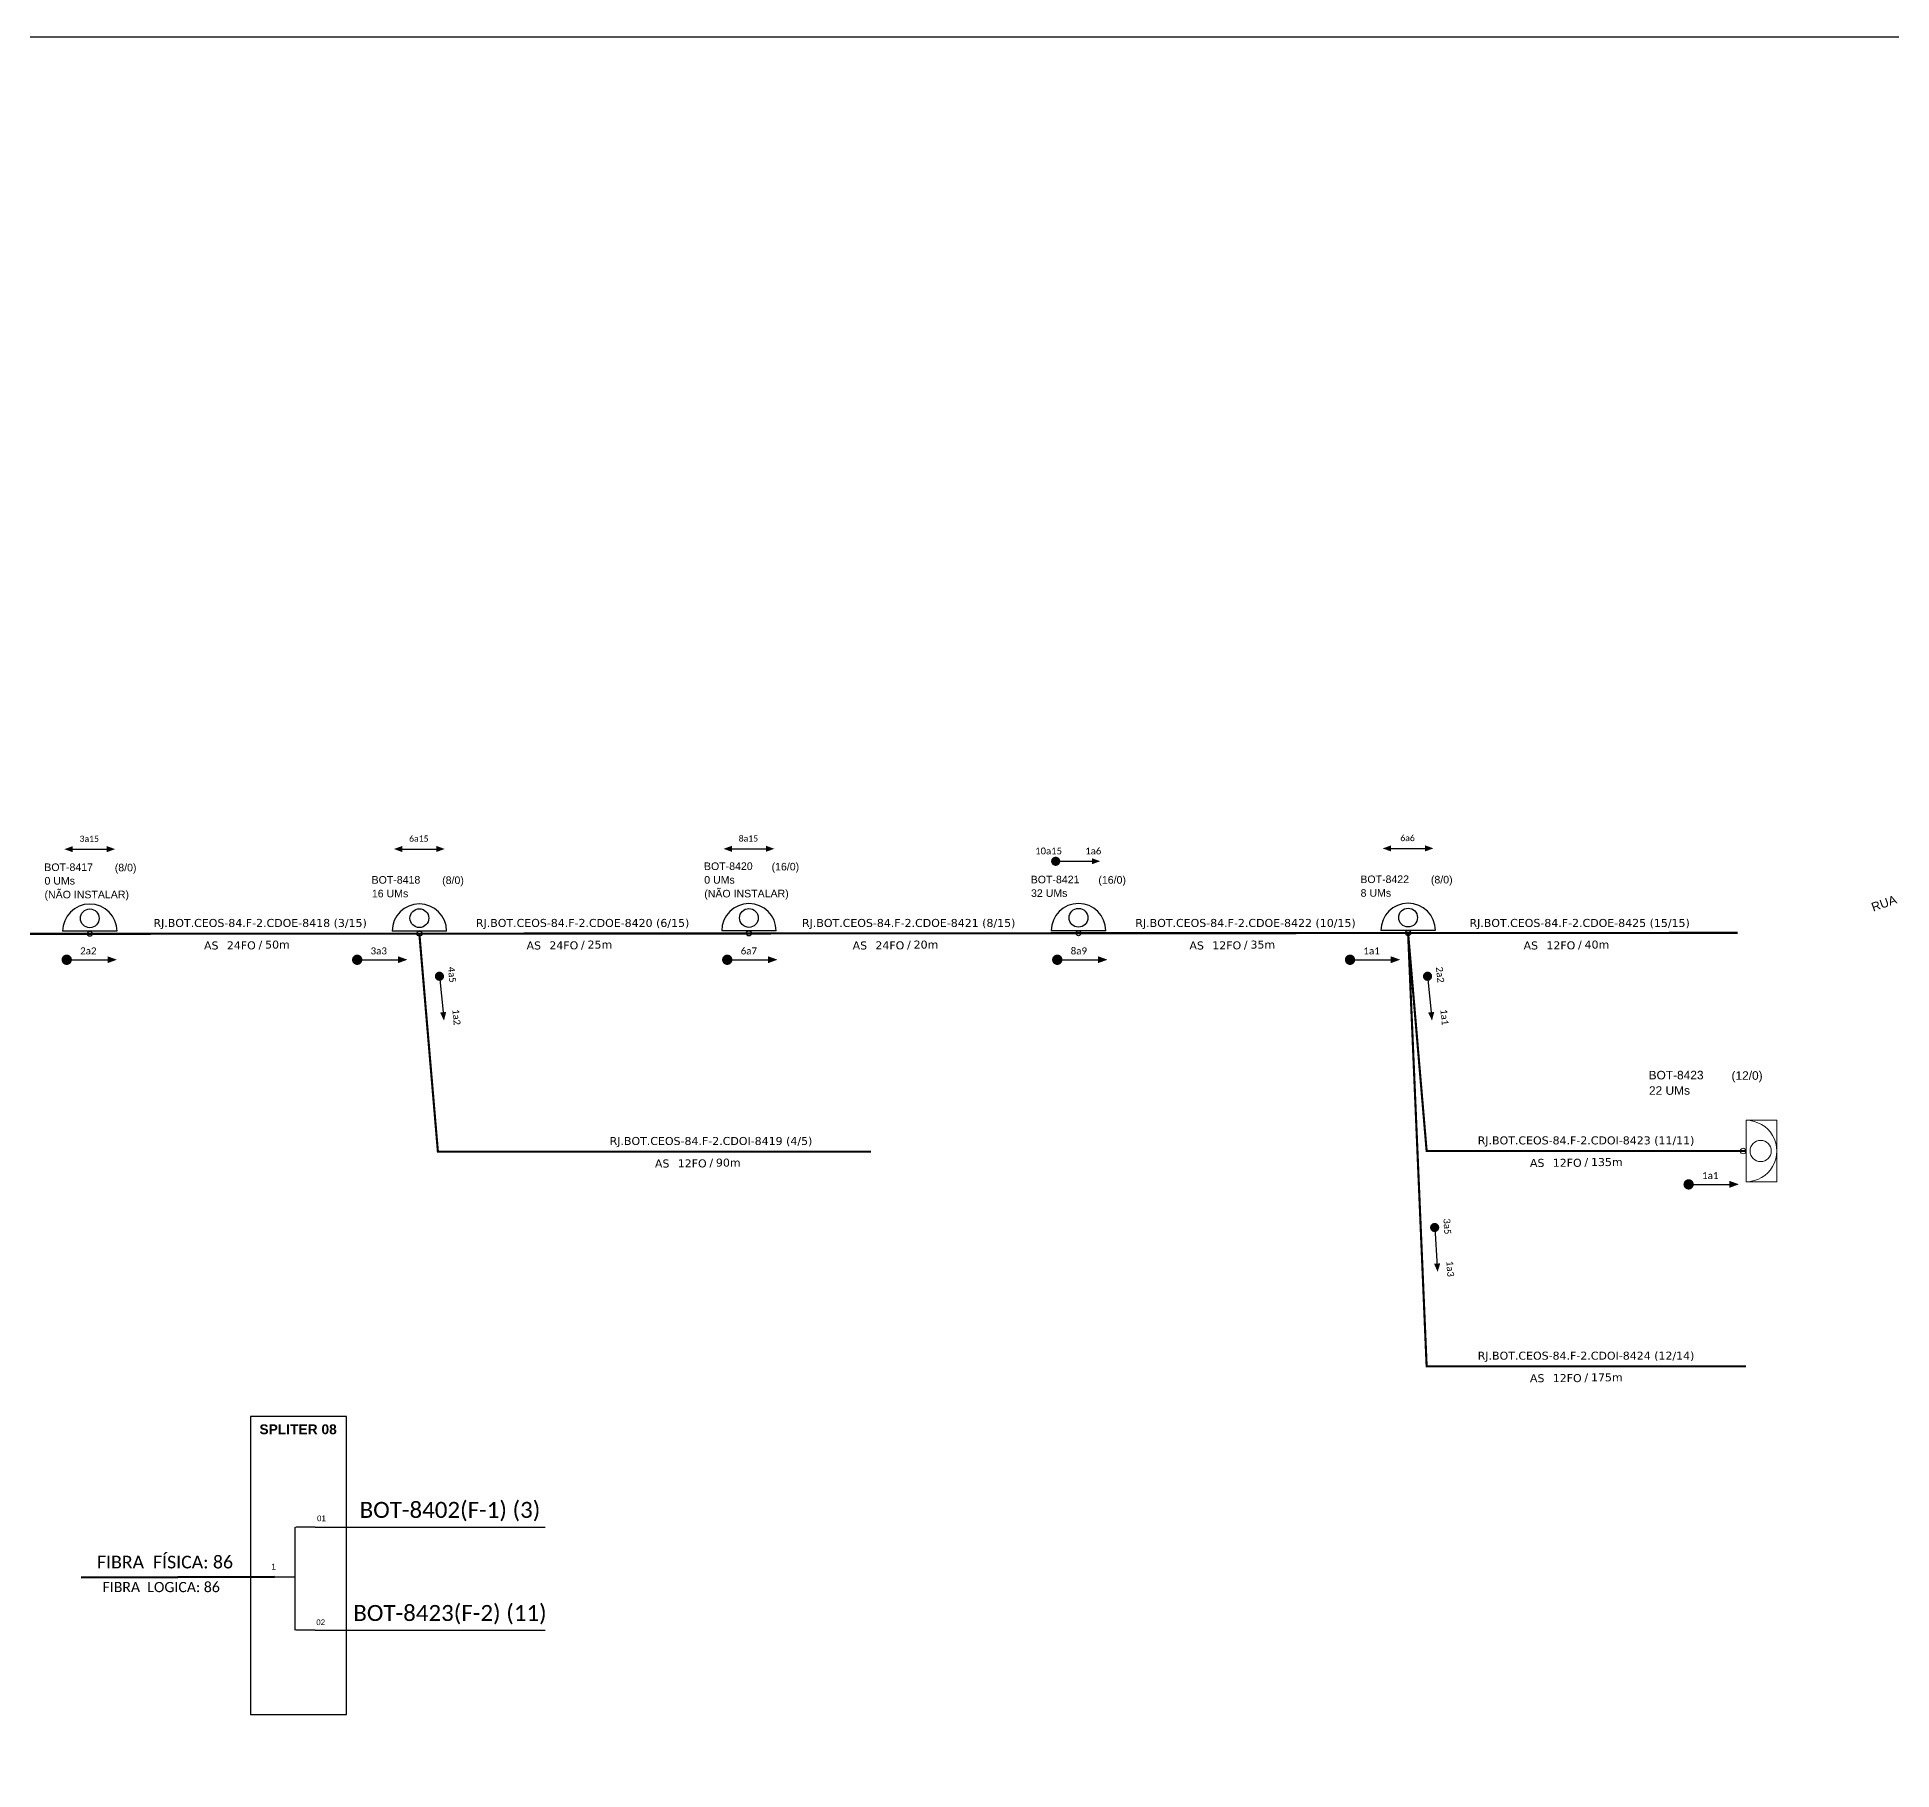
# Model space of a CAD drawing. Extents: x -89 to 749, y 705 to 1299.
# Drawn here: x 143.9 to 462, y 1002 to 1299 of the extents above; entities that cross this region are included whole.
import ezdxf
from ezdxf.enums import TextEntityAlignment as Align

# ---------------------------------------------------------------- set-up
doc = ezdxf.new("R2010")
doc.units = 0
for name, color, linetype, lineweight in [("20.0-LEGENDA DOS CDO'S", 1, 'Continuous', 0), ('20.2-CDO_POSTE', 1, 'Continuous', 5), ('40.1-ETIQUETAS', 1, 'Continuous', 20), ('Segmento Logradouro Texto', 7, 'Continuous', 0)]:
    doc.layers.add(name, color=color, linetype=linetype, lineweight=lineweight)
for name, color, linetype in [('CAP a instalar', 1, 'Continuous'), ('label_cabos', 7, 'Continuous'), ('SETA', 7, 'Continuous'), ('UNIFILAR', 7, 'Continuous')]:
    doc.layers.add(name, color=color, linetype=linetype)
doc.styles.add('ARIAL', font='arial.ttf')
doc.styles.add('DIGICADE', font='arial.ttf')
doc.styles.add('siredit', font='verdana.ttf')
doc.styles.get("Standard").update_dxf_attribs({"font": 'arial.ttf'})
doc.linetypes.add('FENCELINE1', pattern='A,0.25,-0.1,[133,ltypeshp.shx,S=0.1,R=0,X=-0.1,Y=0],-0.1,1', length=1.45)

# ---------------------------------------------------------------- blocks, each defined once
blk = doc.blocks.new('CDOE-TEXTO PADRÃO')
at = {"layer": "20.0-LEGENDA DOS CDO'S", "color": 0, "style": 'ARIAL'}
for tag, p in [('CDO_N', (0.49, 7.39)), ('CORDOALHA', (0.5, 4.33)), ('SAP', (0.51, 1.67)), ('SPLITER_1', (0.59, -0.91)), ('SPLITER_2', (0.6, -3.55)), ('(XX-XX_F)S', (0.54, -8.29)), ('(XX-XX_L)S', (0.55, -10.83)), ('UMS', (0.55, -13.15))]:
    blk.add_attdef(tag, p, '', height=1.7, rotation=0.118, dxfattribs=at)
blk.add_attdef('FIBRAS_UTILIZADAS', text='', height=1.7, rotation=0.118, dxfattribs=at).set_placement((19.77, 7.43), align=Align.CENTER)
blk = doc.blocks.new('ETIQUETA_RS5F')
at = {"layer": '40.1-ETIQUETAS', "color": 0, "style": 'siredit'}
blk.add_text('/', height=1.5, dxfattribs=at).set_placement((1.58, -1.95), align=Align.MIDDLE_RIGHT)
for tag, p in [('ETIQUETA_R_PRIMARIA', (1.21, 4.1)), ('ETIQUETA_R_SECUNDARIA', (1.21, 2.1)), ('F_ATIVAS/F_MORTAS', (1.14, -4.24))]:
    blk.add_attdef(tag, text='', height=1.5, dxfattribs=at).set_placement(p, align=Align.MIDDLE_CENTER)
for tag, p in [('TIPO_CABO', (-6.58, -2.12)), ('CAP_CABO', (0.4, -2.09))]:
    blk.add_attdef(tag, text='', height=1.5, dxfattribs=at).set_placement(p, align=Align.MIDDLE_RIGHT)
blk.add_attdef('METROS', text='', height=1.5, dxfattribs=at).set_placement((2.14, -1.95), align=Align.MIDDLE_LEFT)
for tag, p in [('FUSÃO_1', (0.85, -8.39)), ('FUSÃO_2', (0.85, -10.6)), ('FUSÃO_3', (0.85, -12.93)), ('FUSÃO_4', (0.85, -15.14)), ('FUSÃO_5', (0.85, -17.16))]:
    blk.add_attdef(tag, text='', height=1.5, dxfattribs=at).set_placement(p, align=Align.CENTER)
blk = doc.blocks.new('SAN')
at = {"layer": 'SETA'}
blk.add_lwpolyline([(-2.58, 0), (6.02, 0)], dxfattribs=at)
for points in [[(-2.1, -0.66), (-3.93, 0), (-2.1, 0.67)], [(5.33, 0.68), (7.16, 0.01), (5.33, -0.65)]]:
    blk.add_solid(points, dxfattribs=at)

msp = doc.modelspace()

# ---------------------------------------------------------------- linework, layer by layer
at = {"color": 7}
for p, q in [((157.64, 1145.76), (148.31, 1145.76)), ((270.66, 1145.83), (261.33, 1145.83))]:
    msp.add_line(p, q, dxfattribs=at)
at = {"color": 7, "linetype": 'Continuous'}
for p, q in [((188.13, 1043.63), (188.13, 1025.96)), ((191.65, 1043.63), (188.3, 1043.63)), ((184.65, 1035.11), (188.12, 1035.11)), ((191.65, 1025.96), (188.3, 1025.96))]:
    msp.add_line(p, q, dxfattribs=at)
at = {"color": 10, "linetype": 'Continuous'}
for p, q in [((191.65, 1043.65), (231.06, 1043.63)), ((191.65, 1025.98), (231.06, 1025.96))]:
    msp.add_line(p, q, dxfattribs=at)
at = {"color": 1, "linetype": 'Continuous', "lineweight": 60}
msp.add_line((184.65, 1035.11), (151.52, 1035), dxfattribs=at)
msp.add_lwpolyline([(-89.32, 705.02), (749.25, 705.02), (749.25, 1299.02), (-89.32, 1299.02), (-89.32, 705.02)])
at = {"color": 7}
for points, const_width in [([(318.2, 1157.76, 1), (318.99, 1157.76, 1)], 0.784), ([(148.58, 1140.88, 1), (149.47, 1140.88, 1)], 0.885), ([(198.39, 1140.88, 1), (199.27, 1140.88, 1)], 0.885), ([(261.84, 1140.88, 1), (262.72, 1140.88, 1)], 0.885), ([(318.42, 1140.88, 1), (319.31, 1140.88, 1)], 0.885), ([(212.9, 1138.44, 1), (212.97, 1137.66, 1)], 0.784)]:
    msp.add_lwpolyline(points, format="xyb", close=True, dxfattribs=dict(at, const_width=const_width))
for points, const_width in [([(368.62, 1140.88, 1), (369.5, 1140.88, 1)], 0.885), ([(382.31, 1138.44, 1), (382.39, 1137.66, 1)], 0.784), ([(426.68, 1102.38, 1), (427.56, 1102.38, 1)], 0.885), ([(383.55, 1095.38, 1), (383.6, 1094.6, 1)], 0.784)]:
    msp.add_lwpolyline(points, format="xyb", close=True, dxfattribs=dict(const_width=const_width))
msp.add_lwpolyline([(180.54, 1011.5), (197, 1011.5), (197, 1062.61), (180.54, 1062.61)], close=True, dxfattribs=at)
for centre, radius in [((152.98, 1147.98), 1.61), ((266, 1148.04), 1.61), ((152.98, 1145.33), 0.432), ((266, 1145.39), 0.432)]:
    msp.add_circle(centre, radius, dxfattribs=at)
for centre in [(152.98, 1145.76), (266, 1145.83)]:
    msp.add_arc(centre, 4.67, 0, 180, dxfattribs=at)
at = {"layer": '40.1-ETIQUETAS', "color": 1}
msp.add_line((436.97, 1102.84), (436.97, 1113.36), dxfattribs=at)
msp.add_lwpolyline([(436.97, 1113.36), (442.24, 1113.36), (442.24, 1102.82), (436.97, 1102.82)], close=True, dxfattribs=at)
for centre, major_axis, start_param, end_param in [((436.97, 1108.1), (-3.72, 3.72), 2.356194, 5.497787), ((439.47, 1108.1), (1.28, 1.28), 3.926991, 10.210176), ((436.48, 1108.1), (-0.344, 0.344), 2.356194490191767, 8.639379797371353)]:
    msp.add_ellipse(centre, major_axis=major_axis, ratio=1, start_param=start_param, end_param=end_param, dxfattribs=at)
at = {"layer": 'CAP a instalar', "color": 7, "linetype": 'FENCELINE1', "ltscale": 7, "const_width": 0.366}
for points in [[(96.47, 1145.29), (152.98, 1145.33)], [(152.98, 1145.33), (209.49, 1145.36)], [(209.49, 1145.36), (266, 1145.39)], [(209.49, 1145.36), (212.67, 1108), (286.94, 1108)], [(266, 1145.39), (322.51, 1145.43)], [(322.51, 1145.43), (379.02, 1145.46)], [(379.02, 1145.46), (435.53, 1145.49)], [(379.02, 1145.46), (382.2, 1071.2), (436.97, 1071.2)]]:
    msp.add_lwpolyline(points, dxfattribs=at)
at = {"layer": 'CAP a instalar', "color": 1, "linetype": 'FENCELINE1', "ltscale": 7, "const_width": 0.366}
msp.add_lwpolyline([(379.02, 1145.46), (382.2, 1108.1), (436.97, 1108.1)], dxfattribs=at)
at = {"layer": 'label_cabos', "color": 7}
for p, q in [((214.15, 1145.79), (204.82, 1145.79)), ((327.17, 1145.86), (317.84, 1145.86))]:
    msp.add_line(p, q, dxfattribs=at)
at = {"layer": 'label_cabos', "color": 5}
msp.add_line((383.68, 1145.89), (374.35, 1145.89), dxfattribs=at)
at = {"layer": 'label_cabos', "color": 7}
for centre, radius in [((209.49, 1148.01), 1.61), ((322.51, 1148.08), 1.61), ((209.49, 1145.36), 0.432), ((322.51, 1145.43), 0.432)]:
    msp.add_circle(centre, radius, dxfattribs=at)
at = {"layer": 'label_cabos', "color": 5}
for centre, radius in [((379.02, 1148.11), 1.61), ((379.02, 1145.46), 0.432)]:
    msp.add_circle(centre, radius, dxfattribs=at)
at = {"layer": 'label_cabos', "color": 7}
for centre in [(209.49, 1145.79), (322.51, 1145.86)]:
    msp.add_arc(centre, 4.67, 0, 180, dxfattribs=at)
at = {"layer": 'label_cabos', "color": 5}
msp.add_arc((379.02, 1145.89), 4.67, 0, 180, dxfattribs=at)
at = {"layer": 'SETA', "color": 7}
for points in [[(318.6, 1157.76), (325.34, 1157.76)], [(149.02, 1140.88), (156.63, 1140.88)], [(198.83, 1140.88), (206.43, 1140.88)], [(262.28, 1140.88), (269.89, 1140.88)], [(318.86, 1140.88), (326.47, 1140.88)], [(212.94, 1138.05), (213.61, 1131.34)]]:
    msp.add_lwpolyline(points, dxfattribs=at)
at = {"layer": 'SETA'}
for points in [[(369.06, 1140.88), (376.67, 1140.88)], [(382.35, 1138.05), (383.02, 1131.34)], [(427.12, 1102.38), (434.73, 1102.38)], [(383.58, 1094.99), (384.02, 1088.26)]]:
    msp.add_lwpolyline(points, dxfattribs=at)
at = {"layer": 'SETA', "color": 7}
for points in [[(324.8, 1158.29), (326.23, 1157.77), (324.8, 1157.25)], [(156.02, 1141.48), (157.64, 1140.89), (156.02, 1140.3)], [(205.82, 1141.48), (207.44, 1140.89), (205.82, 1140.3)], [(269.28, 1141.48), (270.9, 1140.89), (269.28, 1140.3)], [(325.86, 1141.48), (327.48, 1140.89), (325.86, 1140.3)], [(214.09, 1131.93), (213.71, 1130.45), (213.05, 1131.83)]]:
    msp.add_solid(points, dxfattribs=at)
at = {"layer": 'SETA'}
for points in [[(376.05, 1141.48), (377.68, 1140.89), (376.05, 1140.3)], [(383.5, 1131.93), (383.12, 1130.45), (382.46, 1131.83)], [(434.12, 1102.98), (435.74, 1102.39), (434.12, 1101.8)], [(384.52, 1088.84), (384.09, 1087.37), (383.47, 1088.77)]]:
    msp.add_solid(points, dxfattribs=at)

# ---------------------------------------------------------------- block references
at = {"layer": '20.2-CDO_POSTE', "color": 7}
ref = msp.add_blockref('CDOE-TEXTO PADRÃO', (150.74, 1147.41), dxfattribs=dict(at, xscale=0.76235294342041, yscale=0.76235294342041, zscale=0.7623529411764703))
ref.add_attrib('CDO_N', 'BOT-8417', (145.18, 1156.09), dxfattribs={"layer": "20.0-LEGENDA DOS CDO'S", "color": 0, "height": 1.296, "rotation": 0.118, "style": 'ARIAL'})
ref.add_attrib('CORDOALHA', '0 UMs', (145.22, 1153.76), dxfattribs={"layer": "20.0-LEGENDA DOS CDO'S", "color": 0, "height": 1.296, "rotation": 0.118, "style": 'ARIAL'})
ref.add_attrib('SAP', '(NÃO INSTALAR)', (145.22, 1151.4), dxfattribs={"layer": "20.0-LEGENDA DOS CDO'S", "color": 0, "height": 1.2959, "rotation": 0.118, "style": 'ARIAL'})
ref.add_attrib('FIBRAS_UTILIZADAS', '       (8/0)', dxfattribs={"layer": "20.0-LEGENDA DOS CDO'S", "color": 0, "height": 1.2959, "rotation": 0.118, "style": 'ARIAL'}).set_placement((157.37, 1156.03), align=Align.CENTER)
ref = msp.add_blockref('CDOE-TEXTO PADRÃO', (206.87, 1145.24), dxfattribs=dict(at, xscale=0.76235294342041, yscale=0.76235294342041, zscale=0.7623529411764703))
ref.add_attrib('CDO_N', 'BOT-8418', (201.3, 1153.92), dxfattribs={"layer": "20.0-LEGENDA DOS CDO'S", "color": 0, "height": 1.296, "rotation": 0.118, "style": 'ARIAL'})
ref.add_attrib('CORDOALHA', '16 UMs', (201.35, 1151.58), dxfattribs={"layer": "20.0-LEGENDA DOS CDO'S", "color": 0, "height": 1.296, "rotation": 0.118, "style": 'ARIAL'})
ref.add_attrib('FIBRAS_UTILIZADAS', '       (8/0)', dxfattribs={"layer": "20.0-LEGENDA DOS CDO'S", "color": 0, "height": 1.2959, "rotation": 0.118, "style": 'ARIAL'}).set_placement((213.5, 1153.86), align=Align.CENTER)
ref = msp.add_blockref('CDOE-TEXTO PADRÃO', (263.86, 1147.58), dxfattribs=dict(at, xscale=0.76235294342041, yscale=0.76235294342041, zscale=0.7623529411764703))
ref.add_attrib('CDO_N', 'BOT-8420', (258.29, 1156.26), dxfattribs={"layer": "20.0-LEGENDA DOS CDO'S", "color": 0, "height": 1.296, "rotation": 0.118, "style": 'ARIAL'})
ref.add_attrib('CORDOALHA', '0 UMs', (258.34, 1153.92), dxfattribs={"layer": "20.0-LEGENDA DOS CDO'S", "color": 0, "height": 1.296, "rotation": 0.118, "style": 'ARIAL'})
ref.add_attrib('SAP', '(NÃO INSTALAR)', (258.34, 1151.56), dxfattribs={"layer": "20.0-LEGENDA DOS CDO'S", "color": 0, "height": 1.2959, "rotation": 0.118, "style": 'ARIAL'})
ref.add_attrib('FIBRAS_UTILIZADAS', '       (16/0)', dxfattribs={"layer": "20.0-LEGENDA DOS CDO'S", "color": 0, "height": 1.2959, "rotation": 0.118, "style": 'ARIAL'}).set_placement((270.49, 1156.19), align=Align.CENTER)
ref = msp.add_blockref('CDOE-TEXTO PADRÃO', (319.89, 1145.3), dxfattribs=dict(at, xscale=0.76235294342041, yscale=0.76235294342041, zscale=0.7623529411764703))
ref.add_attrib('CDO_N', 'BOT-8421', (314.32, 1153.98), dxfattribs={"layer": "20.0-LEGENDA DOS CDO'S", "color": 0, "height": 1.296, "rotation": 0.118, "style": 'ARIAL'})
ref.add_attrib('CORDOALHA', '32 UMs', (314.37, 1151.65), dxfattribs={"layer": "20.0-LEGENDA DOS CDO'S", "color": 0, "height": 1.296, "rotation": 0.118, "style": 'ARIAL'})
ref.add_attrib('FIBRAS_UTILIZADAS', '       (16/0)', dxfattribs={"layer": "20.0-LEGENDA DOS CDO'S", "color": 0, "height": 1.2959, "rotation": 0.118, "style": 'ARIAL'}).set_placement((326.52, 1153.92), align=Align.CENTER)
at = {"layer": '20.2-CDO_POSTE', "color": 5}
ref = msp.add_blockref('CDOE-TEXTO PADRÃO', (376.4, 1145.34), dxfattribs=dict(at, xscale=0.76235294342041, yscale=0.76235294342041, zscale=0.7623529411764703))
ref.add_attrib('CDO_N', 'BOT-8422', (370.83, 1154.02), dxfattribs={"layer": "20.0-LEGENDA DOS CDO'S", "color": 0, "height": 1.296, "rotation": 0.118, "style": 'ARIAL'})
ref.add_attrib('CORDOALHA', '8 UMs', (370.88, 1151.68), dxfattribs={"layer": "20.0-LEGENDA DOS CDO'S", "color": 0, "height": 1.296, "rotation": 0.118, "style": 'ARIAL'})
ref.add_attrib('FIBRAS_UTILIZADAS', '       (8/0)', dxfattribs={"layer": "20.0-LEGENDA DOS CDO'S", "color": 0, "height": 1.2959, "rotation": 0.118, "style": 'ARIAL'}).set_placement((383.03, 1153.96), align=Align.CENTER)
at = {"layer": '40.1-ETIQUETAS', "color": 7}
ref = msp.add_blockref('ETIQUETA_RS5F', (181.11, 1145.27), dxfattribs=dict(at, xscale=0.9148235176461657, yscale=0.9148235176461657, zscale=0.9148235176470577))
ref.add_attrib('ETIQUETA_R_SECUNDARIA', 'RJ.BOT.CEOS-84.F-2.CDOE-8418 (3/15)', dxfattribs={"color": 0, "height": 1.3722, "style": 'siredit'}).set_placement((182.19, 1147.19), align=Align.MIDDLE_CENTER)
ref.add_attrib('TIPO_CABO', 'AS', dxfattribs={"color": 0, "height": 1.372, "style": 'siredit'}).set_placement((175.05, 1143.33), align=Align.MIDDLE_RIGHT)
ref.add_attrib('CAP_CABO', '24FO', dxfattribs={"color": 0, "height": 1.372, "style": 'siredit'}).set_placement((181.44, 1143.35), align=Align.MIDDLE_RIGHT)
ref.add_attrib('METROS', '50m', dxfattribs={"color": 0, "height": 1.372, "style": 'siredit'}).set_placement((183.04, 1143.48), align=Align.MIDDLE_LEFT)
ref = msp.add_blockref('ETIQUETA_RS5F', (236.4, 1145.27), dxfattribs=dict(at, xscale=0.9148235176461657, yscale=0.9148235176461657, zscale=0.9148235176470577))
ref.add_attrib('ETIQUETA_R_SECUNDARIA', 'RJ.BOT.CEOS-84.F-2.CDOE-8420 (6/15)', dxfattribs={"color": 0, "height": 1.3722, "style": 'siredit'}).set_placement((237.48, 1147.19), align=Align.MIDDLE_CENTER)
ref.add_attrib('TIPO_CABO', 'AS', dxfattribs={"color": 0, "height": 1.372, "style": 'siredit'}).set_placement((230.35, 1143.33), align=Align.MIDDLE_RIGHT)
ref.add_attrib('CAP_CABO', '24FO', dxfattribs={"color": 0, "height": 1.372, "style": 'siredit'}).set_placement((236.74, 1143.35), align=Align.MIDDLE_RIGHT)
ref.add_attrib('METROS', '25m', dxfattribs={"color": 0, "height": 1.372, "style": 'siredit'}).set_placement((238.33, 1143.48), align=Align.MIDDLE_LEFT)
ref = msp.add_blockref('ETIQUETA_RS5F', (292.31, 1145.27), dxfattribs=dict(at, xscale=0.9148235176461657, yscale=0.9148235176461657, zscale=0.9148235176470577))
ref.add_attrib('ETIQUETA_R_SECUNDARIA', 'RJ.BOT.CEOS-84.F-2.CDOE-8421 (8/15)', dxfattribs={"color": 0, "height": 1.3722, "style": 'siredit'}).set_placement((293.39, 1147.19), align=Align.MIDDLE_CENTER)
ref.add_attrib('TIPO_CABO', 'AS', dxfattribs={"color": 0, "height": 1.372, "style": 'siredit'}).set_placement((286.26, 1143.33), align=Align.MIDDLE_RIGHT)
ref.add_attrib('CAP_CABO', '24FO', dxfattribs={"color": 0, "height": 1.372, "style": 'siredit'}).set_placement((292.64, 1143.35), align=Align.MIDDLE_RIGHT)
ref.add_attrib('METROS', '20m', dxfattribs={"color": 0, "height": 1.372, "style": 'siredit'}).set_placement((294.24, 1143.48), align=Align.MIDDLE_LEFT)
ref = msp.add_blockref('ETIQUETA_RS5F', (350.06, 1145.27), dxfattribs=dict(at, xscale=0.9148235176461657, yscale=0.9148235176461657, zscale=0.9148235176470577))
ref.add_attrib('ETIQUETA_R_SECUNDARIA', 'RJ.BOT.CEOS-84.F-2.CDOE-8422 (10/15)', dxfattribs={"color": 0, "height": 1.3722, "style": 'siredit'}).set_placement((351.14, 1147.19), align=Align.MIDDLE_CENTER)
ref.add_attrib('TIPO_CABO', 'AS', dxfattribs={"color": 0, "height": 1.372, "style": 'siredit'}).set_placement((344.01, 1143.33), align=Align.MIDDLE_RIGHT)
ref.add_attrib('CAP_CABO', '12FO', dxfattribs={"color": 0, "height": 1.372, "style": 'siredit'}).set_placement((350.4, 1143.35), align=Align.MIDDLE_RIGHT)
ref.add_attrib('METROS', '35m', dxfattribs={"color": 0, "height": 1.372, "style": 'siredit'}).set_placement((351.99, 1143.48), align=Align.MIDDLE_LEFT)
ref = msp.add_blockref('ETIQUETA_RS5F', (407.35, 1145.27), dxfattribs=dict(at, xscale=0.9148235176461657, yscale=0.9148235176461657, zscale=0.9148235176470577))
ref.add_attrib('ETIQUETA_R_SECUNDARIA', 'RJ.BOT.CEOS-84.F-2.CDOE-8425 (15/15)', dxfattribs={"color": 0, "height": 1.3722, "style": 'siredit'}).set_placement((408.43, 1147.19), align=Align.MIDDLE_CENTER)
ref.add_attrib('TIPO_CABO', 'AS', dxfattribs={"color": 0, "height": 1.372, "style": 'siredit'}).set_placement((401.3, 1143.33), align=Align.MIDDLE_RIGHT)
ref.add_attrib('CAP_CABO', '12FO', dxfattribs={"color": 0, "height": 1.372, "style": 'siredit'}).set_placement((407.69, 1143.35), align=Align.MIDDLE_RIGHT)
ref.add_attrib('METROS', '40m', dxfattribs={"color": 0, "height": 1.372, "style": 'siredit'}).set_placement((409.28, 1143.48), align=Align.MIDDLE_LEFT)
at = {"layer": '40.1-ETIQUETAS', "color": 1}
ref = msp.add_blockref('CDOE-TEXTO PADRÃO', (426.54, 1110.58), dxfattribs=dict(at, xscale=0.8599866161514897, yscale=0.8599866161514897, zscale=0.8599866161514897))
ref.add_attrib('CDO_N', 'BOT-8423', (420.26, 1120.37), dxfattribs={"layer": "20.0-LEGENDA DOS CDO'S", "color": 0, "height": 1.462, "rotation": 0.118, "style": 'ARIAL'})
ref.add_attrib('CORDOALHA', '22 UMs', (420.32, 1117.73), dxfattribs={"layer": "20.0-LEGENDA DOS CDO'S", "color": 0, "height": 1.462, "rotation": 0.118, "style": 'ARIAL'})
ref.add_attrib('FIBRAS_UTILIZADAS', '           (12/0)', dxfattribs={"layer": "20.0-LEGENDA DOS CDO'S", "color": 0, "height": 1.4619, "rotation": 0.118, "style": 'ARIAL'}).set_placement((434.02, 1120.3), align=Align.CENTER)
at = {"layer": '40.1-ETIQUETAS', "color": 7}
ref = msp.add_blockref('ETIQUETA_RS5F', (258.41, 1107.9), dxfattribs=dict(at, xscale=0.9148235176468784, yscale=0.9148235176468784, zscale=0.9148235176468784))
ref.add_attrib('ETIQUETA_R_SECUNDARIA', 'RJ.BOT.CEOS-84.F-2.CDOI-8419 (4/5)', dxfattribs={"color": 0, "height": 1.3722, "style": 'siredit'}).set_placement((259.49, 1109.82), align=Align.MIDDLE_CENTER)
ref.add_attrib('TIPO_CABO', 'AS', dxfattribs={"color": 0, "height": 1.372, "style": 'siredit'}).set_placement((252.36, 1105.96), align=Align.MIDDLE_RIGHT)
ref.add_attrib('CAP_CABO', '12FO', dxfattribs={"color": 0, "height": 1.372, "style": 'siredit'}).set_placement((258.75, 1105.98), align=Align.MIDDLE_RIGHT)
ref.add_attrib('METROS', '90m', dxfattribs={"color": 0, "height": 1.372, "style": 'siredit'}).set_placement((260.34, 1106.11), align=Align.MIDDLE_LEFT)
at = {"layer": '40.1-ETIQUETAS', "color": 1}
ref = msp.add_blockref('ETIQUETA_RS5F', (408.44, 1108), dxfattribs=dict(at, xscale=0.9148235176468784, yscale=0.9148235176468784, zscale=0.9148235176468784))
ref.add_attrib('ETIQUETA_R_SECUNDARIA', 'RJ.BOT.CEOS-84.F-2.CDOI-8423 (11/11)', dxfattribs={"color": 0, "height": 1.3722, "style": 'siredit'}).set_placement((409.53, 1109.92), align=Align.MIDDLE_CENTER)
ref.add_attrib('TIPO_CABO', 'AS', dxfattribs={"color": 0, "height": 1.372, "style": 'siredit'}).set_placement((402.39, 1106.06), align=Align.MIDDLE_RIGHT)
ref.add_attrib('CAP_CABO', '12FO', dxfattribs={"color": 0, "height": 1.372, "style": 'siredit'}).set_placement((408.78, 1106.08), align=Align.MIDDLE_RIGHT)
ref.add_attrib('METROS', '135m', dxfattribs={"color": 0, "height": 1.372, "style": 'siredit'}).set_placement((410.38, 1106.21), align=Align.MIDDLE_LEFT)
at = {"layer": '40.1-ETIQUETAS', "color": 7}
ref = msp.add_blockref('ETIQUETA_RS5F', (408.44, 1071.1), dxfattribs=dict(at, xscale=0.9148235176468784, yscale=0.9148235176468784, zscale=0.9148235176468784))
ref.add_attrib('ETIQUETA_R_SECUNDARIA', 'RJ.BOT.CEOS-84.F-2.CDOI-8424 (12/14)', dxfattribs={"color": 0, "height": 1.3722, "style": 'siredit'}).set_placement((409.53, 1073.02), align=Align.MIDDLE_CENTER)
ref.add_attrib('TIPO_CABO', 'AS', dxfattribs={"color": 0, "height": 1.372, "style": 'siredit'}).set_placement((402.39, 1069.16), align=Align.MIDDLE_RIGHT)
ref.add_attrib('CAP_CABO', '12FO', dxfattribs={"color": 0, "height": 1.372, "style": 'siredit'}).set_placement((408.78, 1069.18), align=Align.MIDDLE_RIGHT)
ref.add_attrib('METROS', '175m', dxfattribs={"color": 0, "height": 1.372, "style": 'siredit'}).set_placement((410.38, 1069.31), align=Align.MIDDLE_LEFT)
at = {"layer": 'UNIFILAR', "color": 7, "lineweight": -3, "xscale": 0.784313725490196, "yscale": 0.784313725490196, "zscale": 0.784313725490196}
for p in [(151.71, 1159.83), (208.22, 1159.86), (264.73, 1159.89)]:
    msp.add_blockref('SAN', p, dxfattribs=at)
at = {"layer": 'UNIFILAR', "color": 5, "lineweight": -3, "xscale": 0.784313725490196, "yscale": 0.784313725490196, "zscale": 0.784313725490196}
msp.add_blockref('SAN', (377.75, 1159.96), dxfattribs=at)

# ---------------------------------------------------------------- texts
at = {"color": 7, "attachment_point": 5}
for s, insert, char_height, width in [('\\pxt12;\\C7;\\fCalibri|b0|i0|c0|p34;3a15', (152.89, 1161.61), 1.0667, 19.8892), ('\\pxt12;\\C7;\\fCalibri|b0|i0|c0|p34;6a15', (209.4, 1161.64), 1.0667, 19.8892), ('\\pxt12;\\C7;\\fCalibri|b0|i0|c0|p34;8a15', (265.91, 1161.67), 1.0667, 19.8892), ('\\C7;\\fCalibri|b0|i0|c0|p34;10a15', (317.38, 1159.52), 1.1765, 19.8892), ('\\C7;\\fCalibri|b0|i0|c0|p34;1a6', (325.04, 1159.52), 1.1765, 19.8892), ('\\C7;\\fCalibri|b0|i0|c0|p34;2a2', (152.73, 1142.39), 1.2033, 22.4364), ('\\C7;\\fCalibri|b0|i0|c0|p34;3a3', (202.53, 1142.39), 1.2033, 22.4364), ('\\C7;\\fCalibri|b0|i0|c0|p34;6a7', (265.99, 1142.39), 1.2033, 22.4364), ('\\C7;\\fCalibri|b0|i0|c0|p34;8a9', (322.57, 1142.39), 1.2033, 22.4364)]:
    msp.add_mtext(s, dxfattribs=dict(at, insert=insert, char_height=char_height, width=width))
at = {"attachment_point": 5}
for s, insert, char_height, width in [('\\pxt12;\\C7;\\fCalibri|b0|i0|c0|p34;6a6', (378.93, 1161.74), 1.0667, 19.8892), ('\\C7;\\fCalibri|b0|i0|c0|p34;1a1', (372.76, 1142.39), 1.2033, 22.4364), ('\\C7;\\fCalibri|b0|i0|c0|p34;1a1', (430.83, 1103.89), 1.2033, 22.4364), ('\\C10;\\fArial|b1|i0|c0|p34;SPLITER 08', (188.7, 1060.39), 1.6911, 15.8334), ('\\C7;\\fCalibri|b0|i0|c0|p34;BOT-8402(F-1) (3)', (214.74, 1046.29), 2.7432, 39.6551), ('\\C7;\\fArial|b0|i0;\\H0.578704x;01 ', (192.71, 1045.13), 1.6911, 3.292), ('\\C7;\\fCalibri|b0|i0|c0|p34;FIBRA  FÍSICA: 86', (165.88, 1037.63), 2.1775, 32.9205), ('\\C7;\\fArial|b0|i0|;\\H1.0273588255048;1', (184.5, 1036.85), 1.6911, 1.675), ('\\C7;\\fCalibri|b0|i0|c0|p34;FIBRA  LOGICA: 86', (165.22, 1033.35), 1.7421, 32.9205), ('{\\fCalibri|b0|i0|c0|p34;\\C1;BOT-8423(F-2) (11)}', (214.74, 1028.62), 2.7432, 39.6551), ('\\C7;\\fArial|b0|i0;\\H0.578704x;02 ', (192.57, 1027.32), 1.6911, 3.5799)]:
    msp.add_mtext(s, dxfattribs=dict(at, insert=insert, char_height=char_height, width=width))
at = {"color": 7, "char_height": 1.1765, "width": 19.8892, "attachment_point": 5, "rotation": 275.7539}
for s, insert in [('\\C7;\\fCalibri|b0|i0|c0|p34;4a5', (215.09, 1138.32)), ('\\C7;\\fCalibri|b0|i0|c0|p34;1a2', (215.85, 1131.05))]:
    msp.add_mtext(s, dxfattribs=dict(at, insert=insert))
at = {"char_height": 1.1765, "width": 19.8892, "attachment_point": 5}
for s, insert, rotation in [('\\C7;\\fCalibri|b0|i0|c0|p34;2a2', (384.51, 1138.32), 275.7539), ('\\C7;\\fCalibri|b0|i0|c0|p34;1a1', (385.26, 1131.05), 275.7539), ('\\C7;\\fCalibri|b0|i0|c0|p34;3a5', (385.74, 1095.18), 273.779), ('\\C7;\\fCalibri|b0|i0|c0|p34;1a3', (386.25, 1087.9), 273.779)]:
    msp.add_mtext(s, dxfattribs=dict(at, insert=insert, rotation=rotation))
at = {"layer": 'Segmento Logradouro Texto', "linetype": 'Continuous', "insert": (458.28, 1150.53), "char_height": 1.5, "width": 28.4785, "attachment_point": 1, "rotation": 19.5036, "style": 'DIGICADE'}
msp.add_mtext('\\fArial|b0|i0|c0|p34;\\W1.0000000000;\\T1.0000000000;\\o\\lRUA HENRIQUE DE NOVAIS', dxfattribs=at)

doc.saveas('drawing.dxf')
